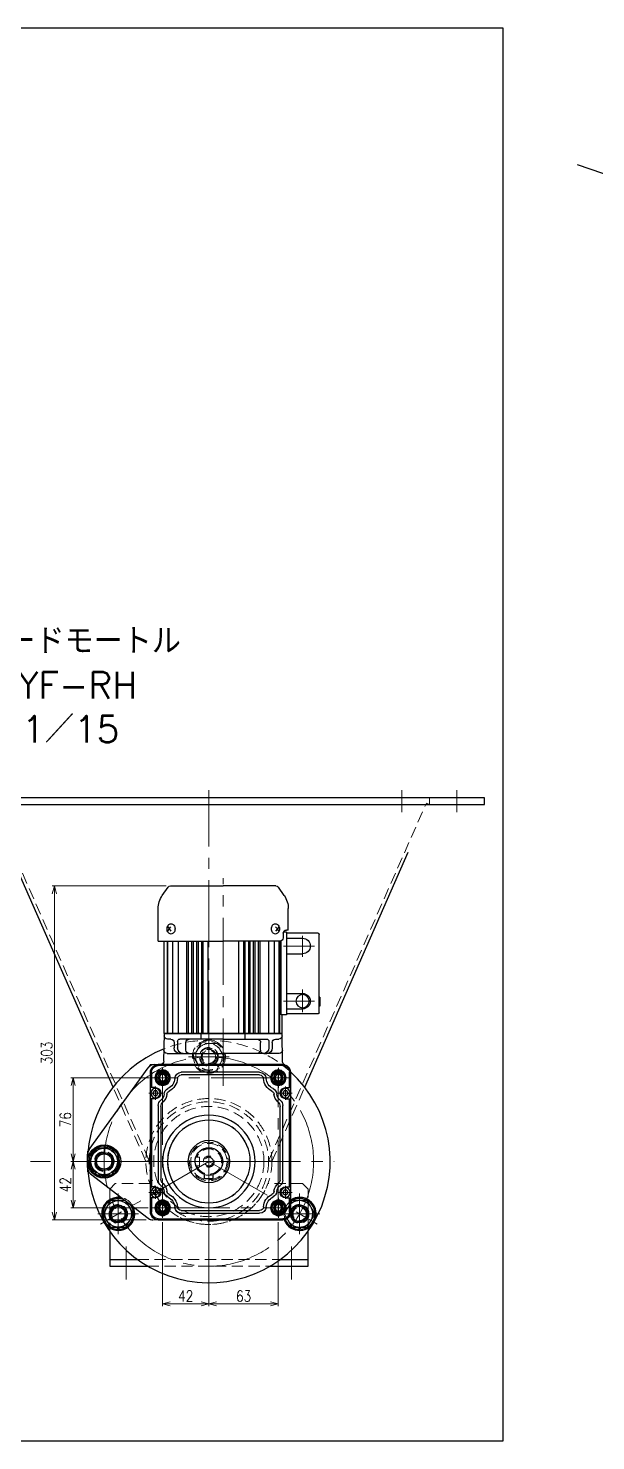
# Model space of a CAD drawing. Header units: millimetres. Extents: x 0 to 49006, y -7876 to 6995.
# Drawn here: x 14024 to 14538, y 4885 to 6166 of the extents above; entities that cross this region are included whole.
import ezdxf

# ---------------------------------------------------------------- set-up
doc = ezdxf.new("R2010")
doc.units = ezdxf.units.MM
doc.header["$LTSCALE"] = 3.2
doc.header["$PDMODE"] = 99
doc.header["$PDSIZE"] = 1
doc.linetypes.add('CENTER2', pattern=[28.575, 19.05, -3.175, 3.175, -3.175])
doc.linetypes.add('HIDDEN2', pattern=[4.7625, 3.175, -1.5875])
for name, color, linetype, lineweight in [('01_外形線', 7, 'Continuous', 25), ('03_かくれ線', 6, 'HIDDEN2', 13), ('04_中心線', 1, 'CENTER2', 9), ('05_CENTER', 4, 'CENTER2', 13), ('07_TEXT', 3, 'Continuous', 13), ('07_寸法線', 3, 'Continuous', 9)]:
    doc.layers.add(name, color=color, linetype=linetype, lineweight=lineweight)
doc.layers.add('10_補助線', color=8, linetype='Continuous', lineweight=13, plot=False)
doc.styles.add('KSS_TXT', font='txt.shx', dxfattribs={"bigfont": 'extfont2.shx'})
doc.styles.add('寸法用', font='simplex.shx', dxfattribs={"width": 0.8, "bigfont": '@extfont2.shx'})
doc.dimstyles.new('機械製図用', dxfattribs={"dimtxt": 3.5, "dimasz": 3.5, "dimexe": 2, "dimexo": 0, "dimgap": 1.2, "dimtad": 1, "dimdsep": 46, "dimtxsty": '寸法用', "dimblk": 'OPEN30', "dimcen": 0, "dimclrd": 256, "dimclre": 256, "dimclrt": 7, "dimazin": 2, "dimtm": 1e-09, "dimtfac": 0.75, "dimtmove": 0, "dimatfit": 3, "dimldrblk": 'OPEN30', "dimfxl": 1, "dimlwd": -1, "dimlwe": -1, "dimarcsym": 0})

# ---------------------------------------------------------------- blocks, each defined once
blk = doc.blocks.new('*U1706')
at = {"layer": '04_中心線', "color": 0, "linetype": 'CENTER2', "transparency": 16777216}
for p, q in [((0, 11.43), (0, 333.5)), ((-60.65, 0), (-11.43, 0)), ((11.43, 0), (60.65, 0)), ((0, -60.65), (0, -11.43))]:
    blk.add_line(p, q, dxfattribs=at)
at = {"layer": '04_中心線', "color": 0, "linetype": 'Continuous', "transparency": 16777216}
for p, q in [((-5.715, 0), (5.715, 0)), ((0, -5.715), (0, 5.715))]:
    blk.add_line(p, q, dxfattribs=at)
blk = doc.blocks.new('GM-SHYF-RH 0.2kW、1／30、200V、60Hza_1_1')
at = {"color": 0}
for p, q in [((46, 53), (-81, 53)), ((-81, 52), (-67, 52)), ((-67, 52.6), (-67.4, 53)), ((-67, 48.5), (-67, 52.6)), ((-56.6, 53), (-57, 52.6)), ((-57, 48.5), (-57, 52.6)), ((-57, 52), (23, 52)), ((23, 52.6), (22.6, 53)), ((23, 48.5), (23, 52.6)), ((33.4, 53), (33, 52.6)), ((33, 48.5), (33, 52.6)), ((33, 52), (46, 52)), ((-241.3, 42.3), (-248.9, 37)), ((-200, 46), (-229.5, 46)), ((-200, 46), (-200, -13)), ((-116, 40.5), (-200, 40.5)), ((-90.9, 40.9), (-116, 40.4)), ((-116, -13), (-116, 40.5)), ((-116, 40.5), (-116, -13)), ((-88, -67), (-88, 46)), ((-87, -67), (-87, 46)), ((-50.9, 46), (16.9, 46)), ((-49.9, 43.5), (-6.6, 43.5)), ((-6.6, 43.5), (15.9, 43.5)), ((52, 46), (52, -67)), ((53, 46), (53, -67)), ((-250, 34.8), (-250, -13)), ((-213, 37.3), (-211, 36.1)), ((-211, 36.1), (-213, 34.5)), ((-209, 37.3), (-211, 36.1)), ((-211, 36.1), (-209, 34.5)), ((-200, 38), (-116, 38)), ((-200, 37.5), (-116, 37.5)), ((-200, 33.1), (-116, 33.1)), ((-200, 28), (-116, 28)), ((-111, 34.5), (-111, 37.5)), ((-111, -13), (-111, 26.4)), ((-109, 28.4), (-103, 28.4)), ((-108, 31.5), (-103, 31.5)), ((-98, 37.8), (-98, -13)), ((-98, 23.9), (-98, 26.5)), ((-200, 20.3), (-116, 20.3)), ((-200, 18.7), (-116, 18.7)), ((-200, 15.8), (-116, 15.8)), ((-200, 14.3), (-116, 14.3)), ((-101, 20.9), (-108, 20.9)), ((-81, -46), (-81, 25)), ((-78.5, -46), (-78.5, 25)), ((44.5, 25), (44.5, -46)), ((47, 25), (47, -46)), ((-200, 11.2), (-116, 11.2)), ((-200, 9.8), (-116, 9.8)), ((-200, 6.6), (-116, 6.6)), ((-200, 5.4), (-116, 5.4)), ((-200, 1), (-116, 1)), ((-111, 7), (-116, 7)), ((15.8, 4), (11.8, 4)), ((15.8, -4), (15.8, 4)), ((15.8, -4), (11.8, -4)), ((-250, -60.8), (-250, -13)), ((-200, -64.3), (-200, -13)), ((-116, -13), (-116, -66.5)), ((-116, -66.5), (-116, -13)), ((-111, -13), (-111, -52.4)), ((-98, -63.8), (-98, -13)), ((-200, -27), (-116, -27)), ((-200, -31.4), (-116, -31.4)), ((-200, -32.6), (-116, -32.6)), ((-200, -35.8), (-116, -35.8)), ((-200, -37.2), (-116, -37.2)), ((-111, -33), (-116, -33)), ((-200, -40.3), (-116, -40.3)), ((-200, -41.8), (-116, -41.8)), ((-200, -44.7), (-116, -44.7)), ((-200, -46.3), (-116, -46.3)), ((-101, -46.9), (-108, -46.9)), ((-98, -49.9), (-98, -52.5)), ((-241.3, -68.3), (-248.9, -63)), ((-211, -62.1), (-213, -60.5)), ((-213, -63.3), (-211, -62.1)), ((-211, -62.1), (-209, -60.5)), ((-209, -63.3), (-211, -62.1)), ((-200, -54), (-116, -54)), ((-200, -59.1), (-116, -59.1)), ((-200, -63.5), (-116, -63.5)), ((-200, -64), (-116, -64)), ((-111, -60.5), (-111, -63.5)), ((-109, -54.4), (-103, -54.4)), ((-108, -57.5), (-103, -57.5)), ((-210, -72), (-229.5, -72)), ((-210, -72), (-210, -70.3)), ((-208, -70.5), (-208, -67.5)), ((-208, -70.5), (-133, -70.5)), ((-207, -67.3), (-203, -67.3)), ((-207, -99), (-207, -70.5)), ((-202.5, -70.5), (-202.5, -85)), ((-133, -65.5), (-200.2, -65.5)), ((-188.5, -70.5), (-188.5, -85)), ((-152.5, -70.5), (-152.5, -85)), ((-138.5, -70.5), (-138.5, -85)), ((-134, -99), (-134, -70.5)), ((-133, -70.5), (-133, -65.5)), ((-116, -66.5), (-133, -66.5)), ((-90.5, -66.9), (-116, -66.4)), ((-67, -73), (-81, -73)), ((-81, -74), (46, -74)), ((-67, -73.6), (-67.4, -74)), ((-67, -69.5), (-67, -73.6)), ((-57, -69.5), (-57, -73.6)), ((23, -73), (-57, -73)), ((-57, -73.6), (-56.6, -74)), ((16.9, -67), (-50.9, -67)), ((16.9, -64.5), (-49.9, -64.5)), ((23, -73.6), (22.6, -74)), ((23, -69.5), (23, -73.6)), ((33, -69.5), (33, -73.6)), ((46, -73), (33, -73)), ((33, -73.6), (33.4, -74)), ((-135, -100), (-206, -100)), ((-149, -100.5), (-149, -100)), ((-149, -100.5), (-141, -100.5)), ((-141, -100.5), (-141, -100))]:
    blk.add_line(p, q, dxfattribs=at)
at = {"color": 0, "linetype": 'Continuous'}
for p, q in [((-64, 49.7), (-62, 50.8)), ((-64, 47.3), (-64, 49.7)), ((-62, 46.2), (-64, 47.3)), ((-60, 49.7), (-62, 50.8)), ((-60, 47.3), (-62, 46.2)), ((-60, 49.7), (-60, 47.3)), ((26, 49.7), (28, 50.8)), ((26, 47.3), (26, 49.7)), ((28, 46.2), (26, 47.3)), ((30, 49.7), (28, 50.8)), ((30, 47.3), (28, 46.2)), ((30, 49.7), (30, 47.3)), ((-64, -68.3), (-62, -67.2)), ((-64, -70.7), (-64, -68.3)), ((-62, -71.8), (-64, -70.7)), ((-60, -68.3), (-62, -67.2)), ((-60, -70.7), (-62, -71.8)), ((-60, -68.3), (-60, -70.7)), ((26, -68.3), (28, -67.2)), ((26, -70.7), (26, -68.3)), ((28, -71.8), (26, -70.7)), ((30, -68.3), (28, -67.2)), ((30, -70.7), (28, -71.8)), ((30, -68.3), (30, -70.7))]:
    blk.add_line(p, q, dxfattribs=at)
at = {"color": 0}
for points in [[(-206.3, 34.3), (-206.4, 35), (-206.7, 35.7), (-207.1, 36.3), (-207.7, 36.9), (-208.4, 37.3), (-209.2, 37.7), (-210.1, 37.9), (-211, 37.9), (-211.9, 37.9), (-212.8, 37.7), (-213.6, 37.3), (-214.3, 36.9), (-214.9, 36.3), (-215.3, 35.7), (-215.6, 35), (-215.7, 34.3), (-215.6, 33.6), (-215.3, 32.9), (-214.9, 32.3), (-214.3, 31.8), (-213.6, 31.3), (-212.8, 31), (-211.9, 30.8), (-211, 30.7), (-210.1, 30.8), (-209.2, 31), (-208.4, 31.3), (-207.7, 31.8), (-207.1, 32.3), (-206.7, 32.9), (-206.4, 33.6)], [(-206.3, -60.3), (-206.4, -59.6), (-206.7, -58.9), (-207.1, -58.3), (-207.7, -57.8), (-208.4, -57.3), (-209.2, -57), (-210.1, -56.8), (-211, -56.7), (-211.9, -56.8), (-212.8, -57), (-213.6, -57.3), (-214.3, -57.8), (-214.9, -58.3), (-215.3, -58.9), (-215.6, -59.6), (-215.7, -60.3), (-215.6, -61), (-215.3, -61.7), (-214.9, -62.3), (-214.3, -62.9), (-213.6, -63.3), (-212.8, -63.7), (-211.9, -63.9), (-211, -63.9), (-210.1, -63.9), (-209.2, -63.7), (-208.4, -63.3), (-207.7, -62.9), (-207.1, -62.3), (-206.7, -61.7), (-206.4, -61)]]:
    blk.add_lwpolyline(points, close=True, dxfattribs=at)
at = {"color": 0, "linetype": 'Continuous'}
for centre in [(-62, 48.5), (28, 48.5), (-62, -69.5), (28, -69.5)]:
    blk.add_circle(centre, 4.25, dxfattribs=at)
at = {"color": 0}
for centre, radius in [((-76, 42), 7), ((-76, 42), 4.5), ((0, 0), 42), ((42, 42), 7), ((42, 42), 4.5), ((0, 0), 37.5), ((0, 0), 19), ((-76, -63), 7), ((-76, -63), 4.5), ((42, -63), 7), ((42, -63), 4.5), ((-145.5, -85), 6)]:
    blk.add_circle(centre, radius, dxfattribs=at)
for centre, radius, start, end in [((-81, 46), 7, 90, 180), ((-81, 46), 6, 90, 180), ((46, 46), 7, 0, 90), ((46, 46), 6, 0, 90), ((-229.5, 25.4), 20.6, 90, 125), ((-114, 37.5), 3, 0, 91), ((-101, 37.8), 3, 0, 91), ((-91, 43.9), 3, 271, 0), ((-62, 48.5), 5, 180, 0), ((-60.7, 34.6), 6, 95.2677, 154.0431), ((-62, 48.5), 8, 275.2677, 322.6165), ((-62, 48.5), 10.5, 275.2677, 318.9853), ((-50.9, 40), 6, 90, 142.6165), ((-49.9, 38), 5.5, 90, 138.9853), ((15.9, 38), 5.5, 41.0147, 90), ((16.9, 40), 6, 37.3835, 90), ((28, 48.5), 10.5, 221.0147, 264.7323), ((28, 48.5), 8, 217.3835, 264.7323), ((28, 48.5), 5, 180, 0), ((26.7, 34.6), 6, 25.9569, 84.7323), ((-247.4, 34.8), 2.6, 125, 180), ((-108, 34.5), 3, 180, 270), ((-109, 26.4), 2, 90, 180), ((-103, 26.5), 5, 0, 90), ((-103, 23.4), 5, 0, 90), ((-75, 25), 6, 93.3723, 180), ((-75, 25), 3.5, 93.3723, 180), ((-76, 42), 11, 273.3723, 334.0431), ((-76, 42), 13.5, 273.3723, 334.0431), ((-60.7, 34.6), 3.5, 95.2677, 154.0431), ((26.7, 34.6), 3.5, 25.9569, 84.7323), ((42, 42), 13.5, 205.9569, 266.6277), ((42, 42), 11, 205.9569, 266.6277), ((41, 25), 3.5, 0, 86.6277), ((41, 25), 6, 0, 86.6277), ((-108, 17.9), 3, 90, 180), ((-101, 17.9), 3, 0, 90), ((0, 0), 12.5, 18.6629, 341.3371), ((-108, -43.9), 3, 180, 270), ((-103, -49.4), 5, 270, 0), ((-101, -43.9), 3, 270, 0), ((-75, -46), 6, 180, 266.6277), ((-75, -46), 3.5, 180, 266.6277), ((-76, -63), 13.5, 25.9569, 86.6277), ((42, -63), 13.5, 93.3723, 154.0431), ((41, -46), 3.5, 273.3723, 0), ((41, -46), 6, 273.3723, 0), ((-247.4, -60.8), 2.6, 180, 235), ((-114, -63.5), 3, 269, 0), ((-109, -52.4), 2, 180, 270), ((-108, -60.5), 3, 90, 180), ((-103, -52.5), 5, 270, 0), ((-101, -63.8), 3, 269, 0), ((-76, -63), 11, 25.9569, 86.6277), ((-60.7, -55.6), 6, 205.9569, 264.7323), ((-60.7, -55.6), 3.5, 205.9569, 264.7323), ((-62, -69.5), 8, 37.3835, 84.7323), ((-62, -69.5), 10.5, 41.0147, 84.7323), ((-49.9, -59), 5.5, 221.0147, 270), ((16.9, -61), 3.5, 270, 322.6165), ((28, -69.5), 10.5, 95.2677, 142.6165), ((28, -69.5), 8, 95.2677, 142.6165), ((26.7, -55.6), 3.5, 275.2677, 334.0431), ((26.7, -55.6), 6, 275.2677, 334.0431), ((42, -63), 11, 93.3723, 154.0431), ((-229.5, -51.4), 20.6, 235, 270), ((-207, -70.3), 3, 90, 180), ((-203, -64.3), 3, 270, 0), ((-90.6, -69.9), 3, 16.8096, 89), ((-81, -67), 7, 180, 270), ((-81, -67), 6, 180, 270), ((-62, -69.5), 5, 0, 180), ((-50.9, -61), 6, 217.3835, 270), ((16.9, -61), 6, 270, 322.6165), ((28, -69.5), 5, 0, 180), ((46, -67), 6, 270, 0), ((46, -67), 7, 270, 0), ((-195.5, -85), 7, 180, 0), ((-145.5, -85), 7, 180, 0), ((-206, -99), 1, 180, 270), ((-135, -99), 1, 270, 0)]:
    blk.add_arc(centre, radius, start, end, dxfattribs=at)
at = {"layer": '05_CENTER', "color": 0}
for p, q in [((-62, 54.5), (-62, 42.5)), ((28, 54.5), (28, 42.5)), ((-66.9, 42), (-85.1, 42)), ((-76, 51.1), (-76, 32.9)), ((-56, 48.5), (-68, 48.5)), ((0, -47.1), (0, 47.2)), ((34, 48.5), (22, 48.5)), ((51.1, 42), (32.9, 42)), ((42, 51.1), (42, 32.9)), ((-46.9, 0), (46.9, 0)), ((-68.8, -13), (-257, -13)), ((-66.9, -63), (-85.1, -63)), ((-76, -53.9), (-76, -72.1)), ((-62, -63.5), (-62, -75.5)), ((28, -63.5), (28, -75.5)), ((51.1, -63), (32.9, -63)), ((42, -53.9), (42, -72.1)), ((-195.5, -67.7), (-195.5, -95.7)), ((-145.5, -67.7), (-145.5, -95.7)), ((-56, -69.5), (-68, -69.5)), ((34, -69.5), (22, -69.5)), ((-204.8, -85), (-185.6, -85)), ((-155.9, -85), (-135.5, -85))]:
    blk.add_line(p, q, dxfattribs=at)
blk = doc.blocks.new('A$C5A3B4944_1_1')
at = {"color": 4, "rotation": 180}
blk.add_blockref('GM-SHYF-RH 0.2kW、1／30、200V、60Hza_1_1', (0, 0), dxfattribs=at)
blk = doc.blocks.new('*U1906')
at = {"layer": '04_中心線', "color": 0, "linetype": 'CENTER2', "transparency": 16777216}
for p, q in [((0, 22), (0, 113.5)), ((-113.5, 0), (-22, 0)), ((22, 0), (113.5, 0)), ((0, -113.5), (0, -22))]:
    blk.add_line(p, q, dxfattribs=at)
at = {"layer": '04_中心線', "color": 0, "linetype": 'Continuous', "transparency": 16777216}
for p, q in [((-11, 0), (11, 0)), ((0, -11), (0, 11))]:
    blk.add_line(p, q, dxfattribs=at)
blk = doc.blocks.new('*U1925')
at = {"layer": '04_中心線', "color": 0, "linetype": 'CENTER2', "transparency": 16777216}
for p, q in [((0, 3), (0, 18.5)), ((-18.5, 0), (-3, 0)), ((3, 0), (18.5, 0)), ((0, -18.5), (0, -3))]:
    blk.add_line(p, q, dxfattribs=at)
at = {"layer": '04_中心線', "color": 0, "linetype": 'Continuous', "transparency": 16777216}
for p, q in [((-1.5, 0), (1.5, 0)), ((0, -1.5), (0, 1.5))]:
    blk.add_line(p, q, dxfattribs=at)
blk = doc.blocks.new('*U1926')
at = {"layer": '04_中心線', "color": 0, "linetype": 'CENTER2', "transparency": 16777216}
for p, q in [((0, 3), (0, 18.5)), ((-18.5, 0), (-3, 0)), ((3, 0), (18.5, 0)), ((0, -18.5), (0, -3))]:
    blk.add_line(p, q, dxfattribs=at)
at = {"layer": '04_中心線', "color": 0, "linetype": 'Continuous', "transparency": 16777216}
for p, q in [((-1.5, 0), (1.5, 0)), ((0, -1.5), (0, 1.5))]:
    blk.add_line(p, q, dxfattribs=at)
blk = doc.blocks.new('*U1927')
at = {"layer": '04_中心線', "color": 0, "linetype": 'CENTER2', "transparency": 16777216}
for p, q in [((0, 3), (0, 18.5)), ((-18.5, 0), (-3, 0)), ((3, 0), (18.5, 0)), ((0, -18.5), (0, -3))]:
    blk.add_line(p, q, dxfattribs=at)
at = {"layer": '04_中心線', "color": 0, "linetype": 'Continuous', "transparency": 16777216}
for p, q in [((-1.5, 0), (1.5, 0)), ((0, -1.5), (0, 1.5))]:
    blk.add_line(p, q, dxfattribs=at)
blk = doc.blocks.new('*U1933')
at = {"layer": '04_中心線', "color": 0, "linetype": 'CENTER2', "transparency": 16777216}
for p, q in [((-12.5, 0), (-1.8, 0)), ((0, 1.8), (0, 12.5)), ((1.8, 0), (12.5, 0)), ((0, -12.5), (0, -1.8))]:
    blk.add_line(p, q, dxfattribs=at)
at = {"layer": '04_中心線', "color": 0, "linetype": 'Continuous', "transparency": 16777216}
for p, q in [((-0.9, 0), (0.9, 0)), ((0, -0.9), (0, 0.9))]:
    blk.add_line(p, q, dxfattribs=at)
blk = doc.blocks.new('*U1936')
at = {"layer": '04_中心線', "color": 0, "linetype": 'CENTER2', "transparency": 16777216}
for p, q in [((0, 11.4), (0, 91.5)), ((-113.5, 0), (-11.4, 0)), ((11.4, 0), (77.5, 0)), ((0, -56.5), (0, -11.4))]:
    blk.add_line(p, q, dxfattribs=at)
at = {"layer": '04_中心線', "color": 0, "linetype": 'Continuous', "transparency": 16777216}
for p, q in [((-5.7, 0), (5.7, 0)), ((0, -5.7), (0, 5.7))]:
    blk.add_line(p, q, dxfattribs=at)
blk = doc.blocks.new('*U1937')
at = {"layer": '04_中心線', "color": 0, "linetype": 'CENTER2', "transparency": 16777216}
for p, q in [((-8, 0), (-0.9, 0)), ((0, 0.9), (0, 8)), ((0.9, 0), (8, 0)), ((0, -8), (0, -0.9))]:
    blk.add_line(p, q, dxfattribs=at)
at = {"layer": '04_中心線', "color": 0, "linetype": 'Continuous', "transparency": 16777216}
for p, q in [((-0.45, 0), (0.45, 0)), ((0, -0.45), (0, 0.45))]:
    blk.add_line(p, q, dxfattribs=at)
blk = doc.blocks.new('*U1938')
at = {"layer": '04_中心線', "color": 0, "linetype": 'CENTER2', "transparency": 16777216}
for p, q in [((-8, 0), (-0.9, 0)), ((0, 0.9), (0, 8)), ((0.9, 0), (8, 0)), ((0, -8), (0, -0.9))]:
    blk.add_line(p, q, dxfattribs=at)
at = {"layer": '04_中心線', "color": 0, "linetype": 'Continuous', "transparency": 16777216}
for p, q in [((-0.45, 0), (0.45, 0)), ((0, -0.45), (0, 0.45))]:
    blk.add_line(p, q, dxfattribs=at)
blk = doc.blocks.new('*U1934')
at = {"layer": '04_中心線', "color": 0, "linetype": 'CENTER2', "transparency": 16777216}
for p, q in [((-8, 0), (-0.9, 0)), ((0, 0.9), (0, 8)), ((0.9, 0), (8, 0)), ((0, -8), (0, -0.9))]:
    blk.add_line(p, q, dxfattribs=at)
at = {"layer": '04_中心線', "color": 0, "linetype": 'Continuous', "transparency": 16777216}
for p, q in [((-0.45, 0), (0.45, 0)), ((0, -0.45), (0, 0.45))]:
    blk.add_line(p, q, dxfattribs=at)
blk = doc.blocks.new('*U1935')
at = {"layer": '04_中心線', "color": 0, "linetype": 'CENTER2', "transparency": 16777216}
for p, q in [((-8, 0), (-0.9, 0)), ((0, 0.9), (0, 8)), ((0.9, 0), (8, 0)), ((0, -8), (0, -0.9))]:
    blk.add_line(p, q, dxfattribs=at)
at = {"layer": '04_中心線', "color": 0, "linetype": 'Continuous', "transparency": 16777216}
for p, q in [((-0.45, 0), (0.45, 0)), ((0, -0.45), (0, 0.45))]:
    blk.add_line(p, q, dxfattribs=at)
blk = doc.blocks.new('_Open30')
at = {"color": 0, "linetype": 'ByBlock', "lineweight": -2}
for p, q in [((-1, 0.27), (0, 0)), ((0, 0), (-1, -0.27)), ((0, 0), (-1, 0))]:
    blk.add_line(p, q, dxfattribs=at)
blk = doc.blocks.new('*D1939')
at = {"layer": '07_寸法線', "transparency": 16777216}
for p, q in [((14145.4, 5083.1), (14145.4, 5007)), ((14187.4, 5081.1), (14187.4, 5007)), ((14152.4, 5009), (14180.4, 5009))]:
    blk.add_line(p, q, dxfattribs=at)
at = {"layer": 'Defpoints', "color": 0, "transparency": 16777216}
for p in [(14145.4, 5087.1), (14187.4, 5085.1), (14187.4, 5009)]:
    blk.add_point(p, dxfattribs=at)
at = {"layer": '07_寸法線', "transparency": 16777216, "xscale": 7, "yscale": 7, "zscale": 7, "rotation": 180}
blk.add_blockref('_Open30', (14145.4, 5009), dxfattribs=at)
at = {"layer": '07_寸法線', "transparency": 16777216, "xscale": 7, "yscale": 7, "zscale": 7}
blk.add_blockref('_Open30', (14187.4, 5009), dxfattribs=at)
at = {"layer": '07_寸法線', "color": 7, "transparency": 16777216, "insert": (14166.4, 5016), "char_height": 10, "attachment_point": 5, "style": '寸法用'}
blk.add_mtext('42', dxfattribs=at)
blk = doc.blocks.new('*D1940')
at = {"layer": '07_寸法線', "transparency": 16777216}
for p, q in [((14187.4, 5081.1), (14187.4, 5007)), ((14250.4, 5083.1), (14250.4, 5007)), ((14194.4, 5009), (14243.4, 5009))]:
    blk.add_line(p, q, dxfattribs=at)
at = {"layer": 'Defpoints', "color": 0, "transparency": 16777216}
for p in [(14250.4, 5087.1), (14187.4, 5085.1), (14250.4, 5009)]:
    blk.add_point(p, dxfattribs=at)
at = {"layer": '07_寸法線', "transparency": 16777216, "xscale": 7, "yscale": 7, "zscale": 7, "rotation": 180}
blk.add_blockref('_Open30', (14187.4, 5009), dxfattribs=at)
at = {"layer": '07_寸法線', "transparency": 16777216, "xscale": 7, "yscale": 7, "zscale": 7}
blk.add_blockref('_Open30', (14250.4, 5009), dxfattribs=at)
at = {"layer": '07_寸法線', "color": 7, "transparency": 16777216, "insert": (14218.9, 5016), "char_height": 10, "attachment_point": 5, "style": '寸法用'}
blk.add_mtext('63', dxfattribs=at)
blk = doc.blocks.new('*D1941')
at = {"layer": '07_寸法線', "transparency": 16777216}
for p, q in [((14130.4, 5138.1), (14062.3, 5138.1)), ((14064.3, 5131.1), (14064.3, 5103.1)), ((14132.4, 5096.1), (14062.3, 5096.1))]:
    blk.add_line(p, q, dxfattribs=at)
at = {"layer": 'Defpoints', "color": 0, "transparency": 16777216}
for p in [(14134.4, 5138.1), (14064.3, 5096.1), (14136.4, 5096.1)]:
    blk.add_point(p, dxfattribs=at)
at = {"layer": '07_寸法線', "transparency": 16777216, "xscale": 7, "yscale": 7, "zscale": 7}
for p, rotation in [((14064.3, 5138.1), 90), ((14064.3, 5096.1), 270)]:
    blk.add_blockref('_Open30', p, dxfattribs=dict(at, rotation=rotation))
at = {"layer": '07_寸法線', "color": 7, "transparency": 16777216, "insert": (14057.3, 5117.1), "char_height": 10, "attachment_point": 5, "rotation": 90, "style": '寸法用'}
blk.add_mtext('42', dxfattribs=at)
blk = doc.blocks.new('*D1942')
at = {"layer": '07_寸法線', "transparency": 16777216}
for p, q in [((14133.4, 5214.1), (14062.3, 5214.1)), ((14064.3, 5145.1), (14064.3, 5207.1)), ((14130.4, 5138.1), (14062.3, 5138.1))]:
    blk.add_line(p, q, dxfattribs=at)
at = {"layer": 'Defpoints', "color": 0, "transparency": 16777216}
for p in [(14064.3, 5214.1), (14137.4, 5214.1), (14134.4, 5138.1)]:
    blk.add_point(p, dxfattribs=at)
at = {"layer": '07_寸法線', "transparency": 16777216, "xscale": 7, "yscale": 7, "zscale": 7}
for p, rotation in [((14064.3, 5214.1), 90), ((14064.3, 5138.1), 270)]:
    blk.add_blockref('_Open30', p, dxfattribs=dict(at, rotation=rotation))
at = {"layer": '07_寸法線', "color": 7, "transparency": 16777216, "insert": (14057.3, 5176.1), "char_height": 10, "attachment_point": 5, "rotation": 90, "style": '寸法用'}
blk.add_mtext('76', dxfattribs=at)
blk = doc.blocks.new('*D1943')
at = {"layer": '07_寸法線', "transparency": 16777216}
for p, q in [((14148.6, 5388.1), (14045.3, 5388.1)), ((14047.3, 5092.1), (14047.3, 5381.1)), ((14130.4, 5085.1), (14045.3, 5085.1))]:
    blk.add_line(p, q, dxfattribs=at)
at = {"layer": 'Defpoints', "color": 0, "transparency": 16777216}
for p in [(14047.3, 5388.1), (14152.6, 5388.1), (14134.4, 5085.1)]:
    blk.add_point(p, dxfattribs=at)
at = {"layer": '07_寸法線', "transparency": 16777216, "xscale": 7, "yscale": 7, "zscale": 7}
for p, rotation in [((14047.3, 5388.1), 90), ((14047.3, 5085.1), 270)]:
    blk.add_blockref('_Open30', p, dxfattribs=dict(at, rotation=rotation))
at = {"layer": '07_寸法線', "color": 7, "transparency": 16777216, "insert": (14040.3, 5236.6), "char_height": 10, "attachment_point": 5, "rotation": 90, "style": '寸法用'}
blk.add_mtext('303', dxfattribs=at)
blk = doc.blocks.new('*U1945')
at = {"layer": '04_中心線', "color": 0, "linetype": 'CENTER2', "transparency": 16777216}
for p, q in [((0, 3.5), (0, 53.5)), ((-53.5, 0), (-3.5, 0)), ((3.5, 0), (53.5, 0)), ((0, -53.5), (0, -3.5))]:
    blk.add_line(p, q, dxfattribs=at)
at = {"layer": '04_中心線', "color": 0, "linetype": 'Continuous', "transparency": 16777216}
for p, q in [((-1.75, 0), (1.75, 0)), ((0, -1.75), (0, 1.75))]:
    blk.add_line(p, q, dxfattribs=at)

msp = doc.modelspace()

# ---------------------------------------------------------------- linework, layer by layer
for p, q in [((14521.495, 6042.504), (15684.574, 5646.809)), ((14274.321, 5205.592), (14368.251, 5418.638)), ((14078.7, 5148.972), (14132.281, 5223.234)), ((14077.376, 5132.577), (14077.376, 5144.876)), ((14080.099, 5127.036), (14132.487, 5086.597)), ((14097.43, 5049.138), (14122.785, 5049.138)), ((14252.075, 5049.138), (14277.43, 5049.138))]:
    msp.add_line(p, q)
at = {"color": 0}
msp.add_line((14100.539, 5205.591), (13987.43, 5462.134), dxfattribs=at)
msp.add_lwpolyline([(13937.43, 5462.138), (14437.43, 5462.138), (14437.43, 5468.138), (13937.43, 5468.138)], close=True, dxfattribs=at)
for points in [[(14097.43, 5074.892), (14097.43, 5043.138), (14131.978, 5043.138)], [(14242.883, 5043.138), (14277.43, 5043.138), (14277.43, 5074.892)]]:
    msp.add_lwpolyline(points)
for centre, radius, start, end in [((14187.43, 5138.138), 110, 111.709195, 47.72209), ((14137.958, 5219.138), 7, 90, 144.188835), ((14084.376, 5144.876), 7, 144.188835, 180), ((14084.376, 5132.577), 7, 180, 232.33438), ((14136.764, 5092.138), 7, 232.33438, 270)]:
    msp.add_arc(centre, radius, start, end)
at = {"layer": '01_外形線'}
for points in [[(14143.698, 5217.138), (14141.966, 5214.138)], [(14147.162, 5217.138), (14143.698, 5217.138)], [(14148.894, 5214.138), (14147.162, 5217.138)], [(14248.698, 5217.138), (14246.966, 5214.138)], [(14252.162, 5217.138), (14248.698, 5217.138)], [(14253.894, 5214.138), (14252.162, 5217.138)], [(14141.966, 5214.138), (14143.698, 5211.138)], [(14143.698, 5211.138), (14147.162, 5211.138)], [(14147.162, 5211.138), (14148.894, 5214.138)], [(14246.966, 5214.138), (14248.698, 5211.138)], [(14248.698, 5211.138), (14252.162, 5211.138)], [(14252.162, 5211.138), (14253.894, 5214.138)], [(14085.502, 5150.138), (14078.574, 5138.138)], [(14099.358, 5150.138), (14085.502, 5150.138)], [(14106.287, 5138.138), (14099.358, 5150.138)], [(14078.574, 5138.138), (14085.502, 5126.138)], [(14085.502, 5126.138), (14099.358, 5126.138)], [(14091.83, 5126.138), (14091.83, 5124.151)], [(14093.03, 5126.138), (14093.03, 5124.151)], [(14099.358, 5126.138), (14106.287, 5138.138)], [(14098.23, 5102.638), (14091.301, 5090.638)], [(14111.76, 5102.638), (14098.23, 5102.638)], [(14119.014, 5090.638), (14112.348, 5102.184)], [(14262.774, 5102.638), (14261.43, 5100.31)], [(14276.631, 5102.638), (14262.774, 5102.638)], [(14283.559, 5090.638), (14276.631, 5102.638)], [(14091.301, 5090.638), (14098.23, 5078.638)], [(14112.086, 5078.638), (14119.014, 5090.638)], [(14143.698, 5099.138), (14141.966, 5096.138)], [(14141.966, 5096.138), (14143.698, 5093.138)], [(14147.162, 5099.138), (14143.698, 5099.138)], [(14143.698, 5093.138), (14147.162, 5093.138)], [(14148.894, 5096.138), (14147.162, 5099.138)], [(14147.162, 5093.138), (14148.894, 5096.138)], [(14248.698, 5099.138), (14246.966, 5096.138)], [(14246.966, 5096.138), (14248.698, 5093.138)], [(14252.162, 5099.138), (14248.698, 5099.138)], [(14248.698, 5093.138), (14252.162, 5093.138)], [(14253.894, 5096.138), (14252.162, 5099.138)], [(14252.162, 5093.138), (14253.894, 5096.138)], [(14276.631, 5078.638), (14283.559, 5090.638)], [(14098.23, 5078.638), (14112.086, 5078.638)], [(14104.558, 5078.638), (14104.558, 5076.651)], [(14105.758, 5078.638), (14105.758, 5076.651)], [(14259.022, 5085.138), (14262.774, 5078.638)], [(14262.774, 5078.638), (14276.631, 5078.638)], [(14269.103, 5078.638), (14269.103, 5076.651)], [(14270.303, 5078.638), (14270.303, 5076.651)]]:
    msp.add_lwpolyline(points, dxfattribs=at)
msp.add_lwpolyline([(14093.03, 5124.151, 46.64522826), (14091.83, 5124.151)], format="xyb", dxfattribs=at)
for centre, radius in [((14145.43, 5214.138), 6.5), ((14145.43, 5214.138), 5.634), ((14250.43, 5214.138), 6.5), ((14250.43, 5214.138), 5.634), ((14092.43, 5138.138), 15), ((14092.43, 5138.138), 12), ((14092.43, 5138.138), 8), ((14092.43, 5138.138), 6.918), ((14105.158, 5090.638), 12), ((14145.43, 5096.138), 6.5), ((14145.43, 5096.138), 5.634), ((14250.43, 5096.138), 6.5), ((14250.43, 5096.138), 5.634), ((14105.158, 5090.638), 8), ((14105.158, 5090.638), 6.918), ((14269.703, 5090.638), 8), ((14269.703, 5090.638), 6.918)]:
    msp.add_circle(centre, radius, dxfattribs=at)
for centre, radius, start, end in [((14105.158, 5090.638), 15, 77.883672, 26.785088), ((14105.158, 5090.638), 14, 67.171325, 267.543714), ((14269.703, 5090.638), 15, 201.510188, 123.469584), ((14269.703, 5090.638), 12, 207.279613, 133.580084), ((14269.703, 5090.638), 14, 272.456286, 126.219954), ((14105.158, 5090.638), 14, 272.456286, 37.497436), ((14269.703, 5090.638), 14, 203.132396, 267.543714)]:
    msp.add_arc(centre, radius, start, end, dxfattribs=at)
at = {"layer": '03_かくれ線'}
for p, q in [((14387.43, 5468.138), (14387.43, 5462.138)), ((14137.958, 5226.138), (14254.376, 5226.138)), ((14261.376, 5092.138), (14261.376, 5219.138)), ((14130.28, 5138.138), (14100.54, 5205.592)), ((14244.58, 5138.138), (14274.321, 5205.592)), ((14175.534, 5142.107), (14178.876, 5142.107)), ((14178.876, 5134.107), (14178.876, 5142.107)), ((14175.534, 5134.107), (14178.876, 5134.107)), ((14261.43, 5100.31), (14255.846, 5090.638)), ((14255.846, 5090.638), (14259.022, 5085.138)), ((14254.376, 5085.138), (14136.764, 5085.138)), ((14122.785, 5049.138), (14252.075, 5049.138)), ((14131.978, 5043.138), (14242.883, 5043.138))]:
    msp.add_line(p, q, dxfattribs=at)
for points in [[(14130.28, 5138.134), (14133.025, 5139.344), (13990.175, 5463.344), (13987.43, 5462.134)], [(14244.58, 5138.138), (14241.835, 5139.348), (14384.685, 5463.348), (14387.43, 5462.138)], [(14180.502, 5245.138), (14173.574, 5233.138)], [(14194.358, 5245.138), (14180.502, 5245.138)], [(14201.287, 5233.138), (14194.358, 5245.138)], [(14173.574, 5233.138), (14180.502, 5221.138)], [(14194.358, 5221.138), (14201.287, 5233.138)], [(14180.502, 5221.138), (14194.358, 5221.138)], [(14186.83, 5221.138), (14186.83, 5219.151)], [(14188.03, 5221.138), (14188.03, 5219.151)]]:
    msp.add_lwpolyline(points, dxfattribs=at)
for points in [[(14188.03, 5219.151, 46.64522826), (14186.83, 5219.151)], [(14277.43, 5074.892), (14277.43, 5113.138), (14272.43, 5118.138), (14240.966, 5118.138, -0.69392326), (14133.894, 5118.138), (14102.43, 5118.138), (14097.43, 5113.138), (14097.43, 5074.892)]]:
    msp.add_lwpolyline(points, format="xyb", dxfattribs=at)
for centre, radius in [((14187.43, 5233.138), 15), ((14187.43, 5233.138), 15), ((14187.43, 5233.138), 12), ((14187.43, 5233.138), 8.5), ((14187.43, 5233.138), 8), ((14187.43, 5233.138), 8), ((14187.43, 5233.138), 6.918), ((14187.43, 5233.138), 6.8), ((14187.43, 5233.138), 6), ((14145.376, 5214.138), 4), ((14145.376, 5214.138), 3), ((14250.376, 5214.138), 4), ((14250.376, 5214.138), 3), ((14187.43, 5138.138), 57.15), ((14187.43, 5138.138), 57.15), ((14187.43, 5138.138), 54.15), ((14187.376, 5138.107), 50), ((14187.376, 5138.138), 37.5), ((14092.43, 5138.138), 13), ((14187.376, 5138.107), 17.5), ((14187.376, 5138.107), 16.5), ((14092.43, 5138.138), 9), ((14092.376, 5138.138), 8.5), ((14092.43, 5138.138), 8.5), ((14187.376, 5138.107), 12.5), ((14187.376, 5138.107), 5), ((14187.376, 5138.107), 4), ((14105.158, 5090.638), 15), ((14145.376, 5096.138), 4), ((14250.376, 5096.138), 4), ((14269.703, 5090.638), 15), ((14105.158, 5090.638), 8.5), ((14105.158, 5090.638), 8), ((14105.158, 5090.638), 6.8), ((14105.158, 5090.638), 6), ((14145.376, 5096.138), 3), ((14250.376, 5096.138), 3), ((14269.703, 5090.638), 8.5), ((14269.703, 5090.638), 8), ((14269.703, 5090.638), 6.8), ((14269.703, 5090.638), 6)]:
    msp.add_circle(centre, radius, dxfattribs=at)
for centre, radius, start, end in [((14187.43, 5138.138), 110, 47.585793, 111.798093), ((14254.376, 5219.138), 7, 0, 90), ((14187.376, 5138.107), 11.5, 200.354406, 159.645594), ((14269.703, 5090.638), 14, 126.219954, 203.132396), ((14254.376, 5092.138), 7, 270, 0)]:
    msp.add_arc(centre, radius, start, end, dxfattribs=at)
at = {"layer": '04_中心線'}
for p, q in [((14187.43, 5475.106), (14187.43, 5454.984)), ((14362.43, 5475.106), (14362.43, 5454.984)), ((14412.43, 5475.106), (14412.43, 5454.984)), ((13751.35, 5138.138), (14043.783, 5138.138)), ((14187.43, 5138.138), (14089.136, 5081.388)), ((14187.43, 5138.138), (14285.724, 5081.388)), ((14187.43, 5093.866), (14187.43, 5031.154)), ((14112.43, 5061.154), (14112.43, 5031.154)), ((14262.43, 5061.154), (14262.43, 5031.154))]:
    msp.add_line(p, q, dxfattribs=at)
for points in [[(14187.43, 5248.138), (14187.43, 5218.138)], [(14202.43, 5233.138), (14172.43, 5233.138)], [(14145.43, 5220.638), (14145.43, 5207.638)], [(14250.43, 5220.638), (14250.43, 5207.638)], [(14151.93, 5214.138), (14138.93, 5214.138)], [(14256.93, 5214.138), (14243.93, 5214.138)], [(14092.43, 5153.138), (14092.43, 5123.138)], [(14107.43, 5138.138), (14077.43, 5138.138)], [(14105.158, 5105.638), (14105.158, 5075.638)], [(14145.43, 5102.638), (14145.43, 5089.638)], [(14250.43, 5102.638), (14250.43, 5089.638)], [(14269.703, 5105.638), (14269.703, 5075.638)], [(14120.158, 5090.638), (14090.158, 5090.638)], [(14151.93, 5096.138), (14138.93, 5096.138)], [(14256.93, 5096.138), (14243.93, 5096.138)], [(14284.703, 5090.638), (14254.703, 5090.638)]]:
    msp.add_lwpolyline(points, dxfattribs=at)
msp.add_lwpolyline([(14145.376, 5096.138), (14250.376, 5096.138), (14250.376, 5214.138), (14145.376, 5214.138)], close=True, dxfattribs=at)
msp.add_circle((14187.43, 5138.138), 95, dxfattribs=at)
at = {"layer": '10_補助線'}
for points in [[(14132.281, 5223.234), (14134.376, 5226.138), (14137.958, 5226.138)], [(14077.376, 5144.876), (14077.376, 5147.138), (14078.7, 5148.972)], [(14077.376, 5132.577), (14077.376, 5129.138), (14080.099, 5127.036)], [(14132.487, 5086.597), (14134.376, 5085.138), (14136.764, 5085.138)]]:
    msp.add_lwpolyline(points, dxfattribs=at)
at = {"layer": 'Defpoints', "transparency": 33554508}
msp.add_lwpolyline([(12356.901, 4884.827), (14454.502, 4884.827), (14454.502, 6166.198), (12356.901, 6166.198)], close=True, dxfattribs=at)

# ---------------------------------------------------------------- block references
at = {"xscale": -1, "rotation": 270}
msp.add_blockref('A$C5A3B4944_1_1', (14187.43, 5138.138), dxfattribs=at)
at = {"layer": '04_中心線', "linetype": 'CENTER2'}
for name, p in [('*U1706', (14187.43, 5138.138)), ('*U1906', (14187.43, 5138.138)), ('*U1925', (14187.43, 5233.138)), ('*U1936', (14187.376, 5138.138)), ('*U1937', (14145.376, 5214.138)), ('*U1938', (14250.376, 5214.138)), ('*U1933', (14092.43, 5138.138)), ('*U1927', (14105.158, 5090.638)), ('*U1934', (14145.376, 5096.138)), ('*U1935', (14250.376, 5096.138)), ('*U1926', (14269.703, 5090.638))]:
    msp.add_blockref(name, p, dxfattribs=at)
at = {"layer": '04_中心線', "linetype": 'CENTER2', "rotation": 90.00000000000001}
msp.add_blockref('*U1945', (14187.376, 5138.107), dxfattribs=at)

# ---------------------------------------------------------------- texts
at = {"layer": '07_TEXT', "color": 4, "insert": (13898.077, 5622.318), "char_height": 24, "width": 383.15963, "attachment_point": 1, "style": 'KSS_TXT'}
msp.add_mtext('三菱ギヤードモートル\\PGM-SHYF-RH\\P0.2kW、1／15', dxfattribs=at)

# ---------------------------------------------------------------- dimensions: what is measured, and where the dimension line sits
at = {"layer": '07_寸法線'}
for base, p1, p2, angle, picture, middle in [((14047.334, 5388.138), (14134.376, 5085.138), (14152.587, 5388.138), 90, '*D1943', (14040.334, 5236.638)), ((14064.327, 5214.138), (14134.43, 5138.138), (14137.376, 5214.138), 90, '*D1942', (14057.327, 5176.138)), ((14064.327, 5096.138), (14134.43, 5138.138), (14136.351, 5096.138), 90, '*D1941', (14057.327, 5117.138)), ((14187.43, 5009.022), (14145.43, 5087.059), (14187.43, 5085.138), 180, '*D1939', (14166.43, 5016.022)), ((14250.43, 5009.022), (14187.43, 5085.138), (14250.43, 5087.059), 180, '*D1940', (14218.93, 5016.022))]:
    dim = msp.add_linear_dim(base=base, p1=p1, p2=p2, angle=angle, dimstyle='機械製図用', override={"dimtxt": 10, "dimasz": 7, "dimexo": 4, "dimgap": 2}, dxfattribs=at)
    dim.commit()
    dim.dimension.update_dxf_attribs({"geometry": picture, "text_midpoint": middle})

doc.saveas('drawing.dxf')
